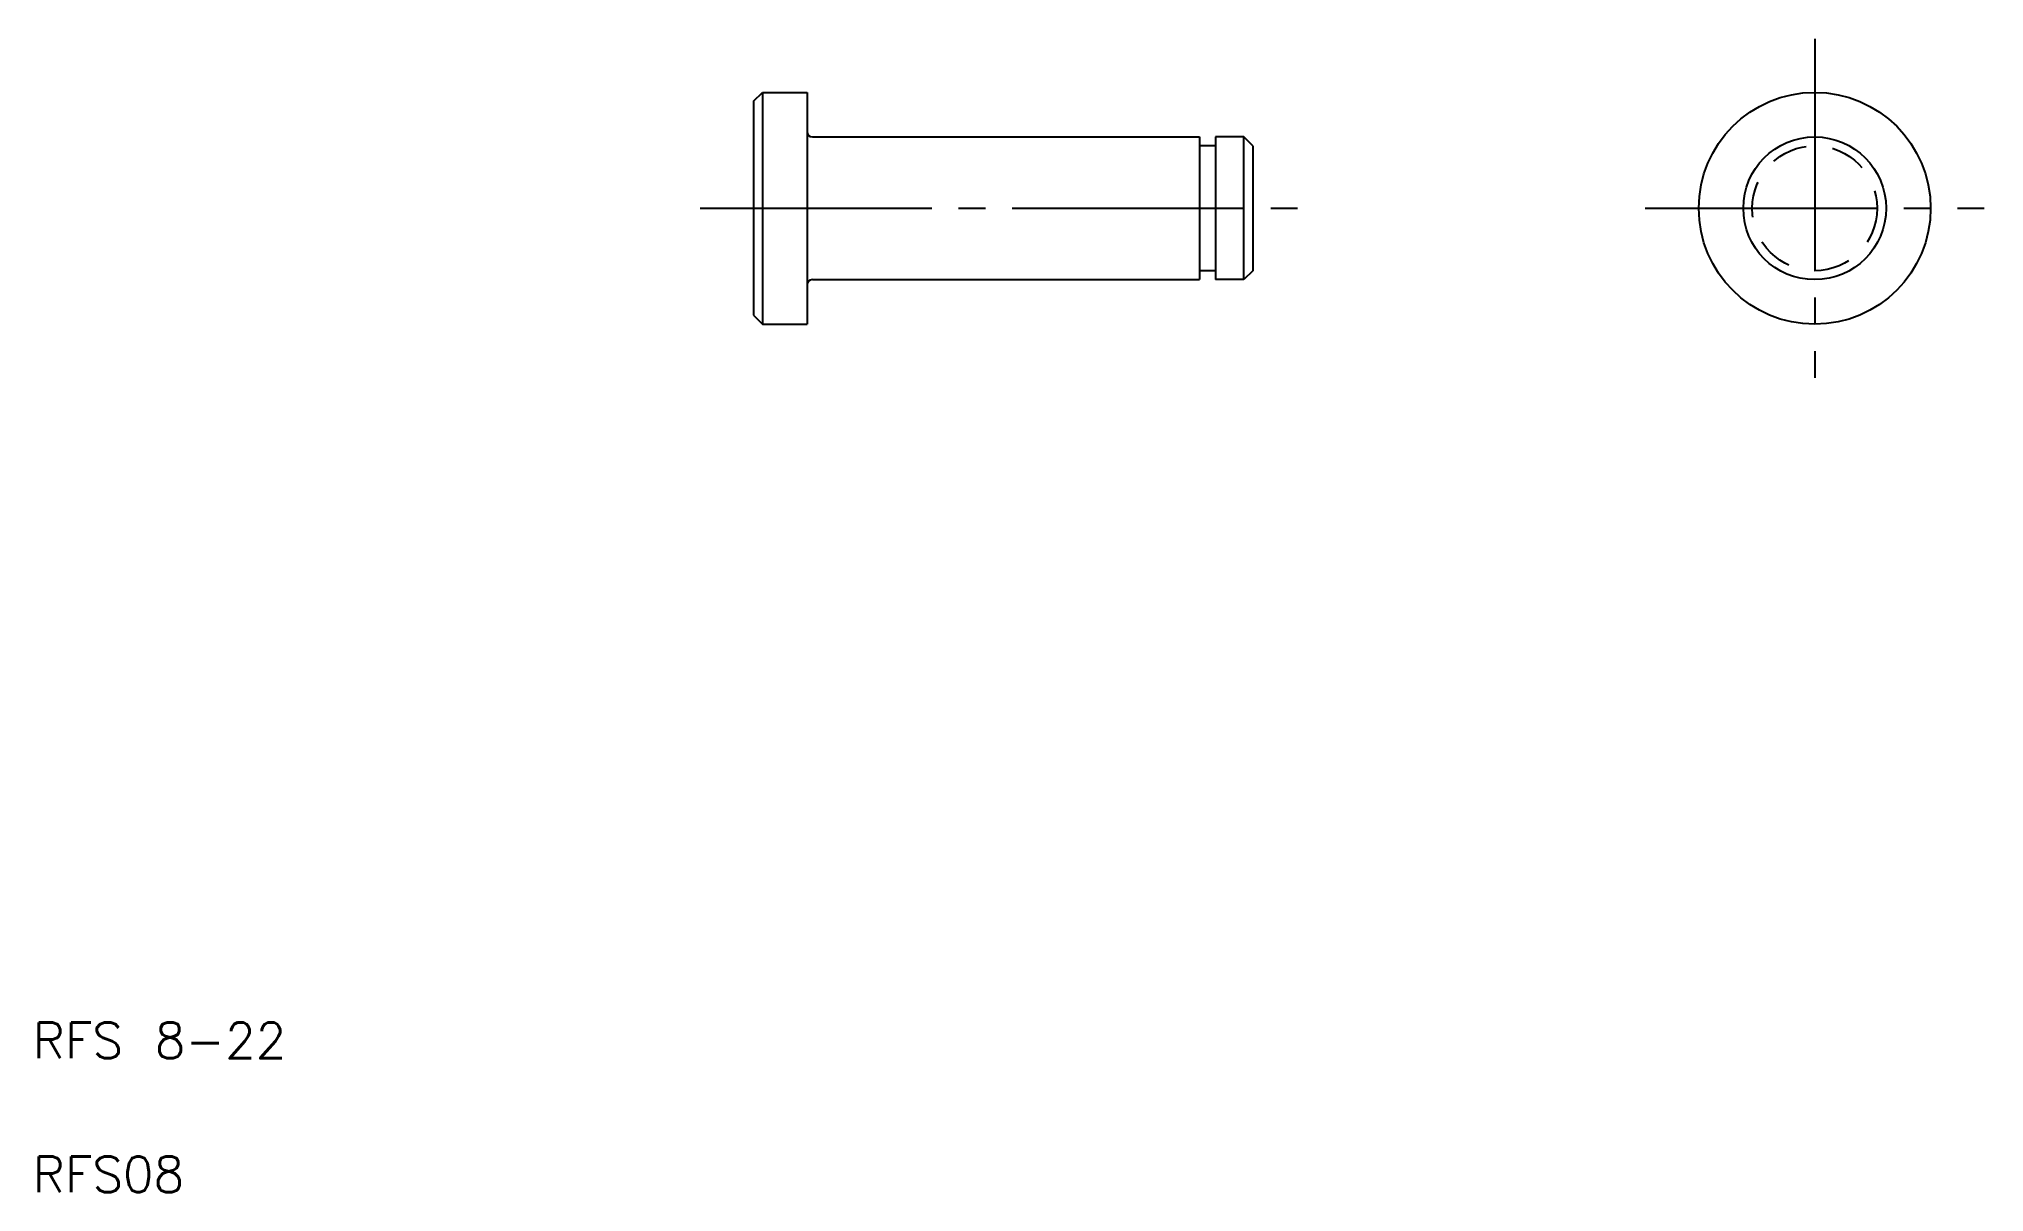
# Model space of a CAD drawing. Extents: x 5 to 114, y 5 to 70.
import ezdxf

# ---------------------------------------------------------------- set-up
doc = ezdxf.new("R2010")
doc.units = 0
doc.linetypes.add('CENTER', pattern=[17.5, 13, -1.5, 1.5, -1.5])
doc.linetypes.add('DASHED', pattern=[3.5, 2, -1.5])
doc.layers.get('0').update_dxf_attribs({"linetype": 'CONTINUOUS'})
doc.layers.add('CENTER', color=1, linetype='CENTER')
doc.styles.get("Standard").update_dxf_attribs({"font": 'txt', "bigfont": 'BIGFONT'})

msp = doc.modelspace()

# ---------------------------------------------------------------- linework, layer by layer
at = {"color": 7, "linetype": 'CONTINUOUS'}
for p, q in [((45.41, 66.15), (45.91, 66.65)), ((45.91, 66.65), (45.91, 53.65)), ((45.91, 66.65), (48.41, 66.65)), ((48.41, 66.65), (48.41, 53.65)), ((45.41, 66.15), (45.41, 54.15)), ((48.71, 64.15), (70.41, 64.15)), ((70.41, 64.15), (70.41, 56.15)), ((71.31, 63.65), (70.41, 63.65)), ((71.31, 64.15), (71.31, 56.15)), ((72.91, 64.15), (71.31, 64.15)), ((72.91, 56.15), (72.91, 64.15)), ((73.41, 63.65), (72.91, 64.15)), ((73.41, 63.65), (73.41, 56.65)), ((70.41, 62.15), (70.41, 62.15)), ((70.41, 60.15), (70.41, 60.15)), ((48.71, 56.15), (70.41, 56.15)), ((71.31, 56.65), (70.41, 56.65)), ((72.91, 56.15), (71.31, 56.15)), ((73.41, 56.65), (72.91, 56.15)), ((45.41, 54.15), (45.91, 53.65)), ((45.91, 53.65), (48.41, 53.65))]:
    msp.add_line(p, q, dxfattribs=at)
for radius in [6.5, 4]:
    msp.add_circle((104.91, 60.15), radius, dxfattribs=at)
at = {"color": 3, "linetype": 'DASHED'}
msp.add_circle((104.91, 60.15), 3.5, dxfattribs=at)
at = {"color": 7, "linetype": 'CONTINUOUS'}
for centre, start, end in [((48.71, 64.45), 180, 270), ((48.71, 55.85), 90, 180)]:
    msp.add_arc(centre, 0.3, start, end, dxfattribs=at)
at = {"layer": 'CENTER', "color": 1, "linetype": 'CENTER'}
for p, q in [((104.91, 69.65), (104.91, 50.65)), ((42.41, 60.15), (76.41, 60.15)), ((95.41, 60.15), (114.41, 60.15))]:
    msp.add_line(p, q, dxfattribs=at)

# ---------------------------------------------------------------- texts
at = {"color": 7, "linetype": 'CONTINUOUS'}
for s, p in [('RFS 8-22', (5, 12.5)), ('RFS08', (5, 5))]:
    msp.add_text(s, height=2, dxfattribs=at).set_placement(p)

doc.saveas('drawing.dxf')
